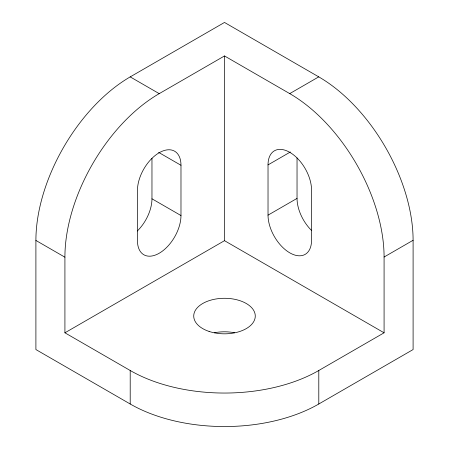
<?xml version="1.0" encoding="UTF-8"?>
<svg xmlns="http://www.w3.org/2000/svg" width="449" height="449" viewBox="0 0 449 449"><rect width="100%" height="100%" fill="white"/><g stroke="black" fill="none" stroke-linecap="round" stroke-linejoin="round"><path stroke-width="0.67" d="M130.199 76.891L224.5 22.45L318.745 76.863A133.426 77.037 60 0 1 413.097 240.277L413.097 349.558L318.796 403.999A133.359 76.992 0 0 1 130.204 403.999L35.903 349.558L35.903 240.445A133.634 77.155 -60 0 1 130.199 76.891L159.215 93.645L224.5 55.951L289.734 93.617A133.426 77.037 60 0 1 384.08 257.03L384.08 332.804L318.796 370.498A133.359 76.992 0 0 1 130.204 370.498L64.92 332.804L64.92 257.198A133.353 76.992 -60 0 1 159.215 93.645M289.734 93.617L318.745 76.863M268.025 164.895A30.773 17.769 60 0 1 289.785 152.334A30.773 17.769 60 0 1 311.544 190.022L311.544 240.277A30.773 17.769 60 0 1 289.785 252.843A30.773 17.769 60 0 1 268.025 215.15L268.025 164.895L290.385 151.987M268.025 215.15L297.036 198.402L297.036 157.919M64.92 332.804L224.5 240.675L384.08 332.804M384.08 257.03L413.097 240.277M158.615 152.379L180.981 165.288L180.981 215.542A30.773 17.769 -60 0 1 159.215 253.236A30.773 17.769 -60 0 1 137.456 240.67L137.456 190.415A30.773 17.769 -60 0 1 159.215 152.727A30.773 17.769 -60 0 1 180.981 165.288M151.964 158.312L151.964 198.795L180.981 215.542M35.903 240.445L64.92 257.198M318.796 370.498L318.796 403.999M224.5 55.951L224.5 240.675M130.204 370.498L130.204 403.999M214.442 332.765A30.773 17.769 0 0 1 234.558 332.765M151.964 198.795A30.773 17.769 -60 0 1 137.315 230.999M311.685 230.606A30.773 17.769 60 0 1 297.036 198.402M209.111 331.441A30.773 17.769 0 0 0 255.273 316.057A30.773 17.769 0 0 0 209.111 300.667A30.773 17.769 0 0 0 209.111 331.441"/></g></svg>
